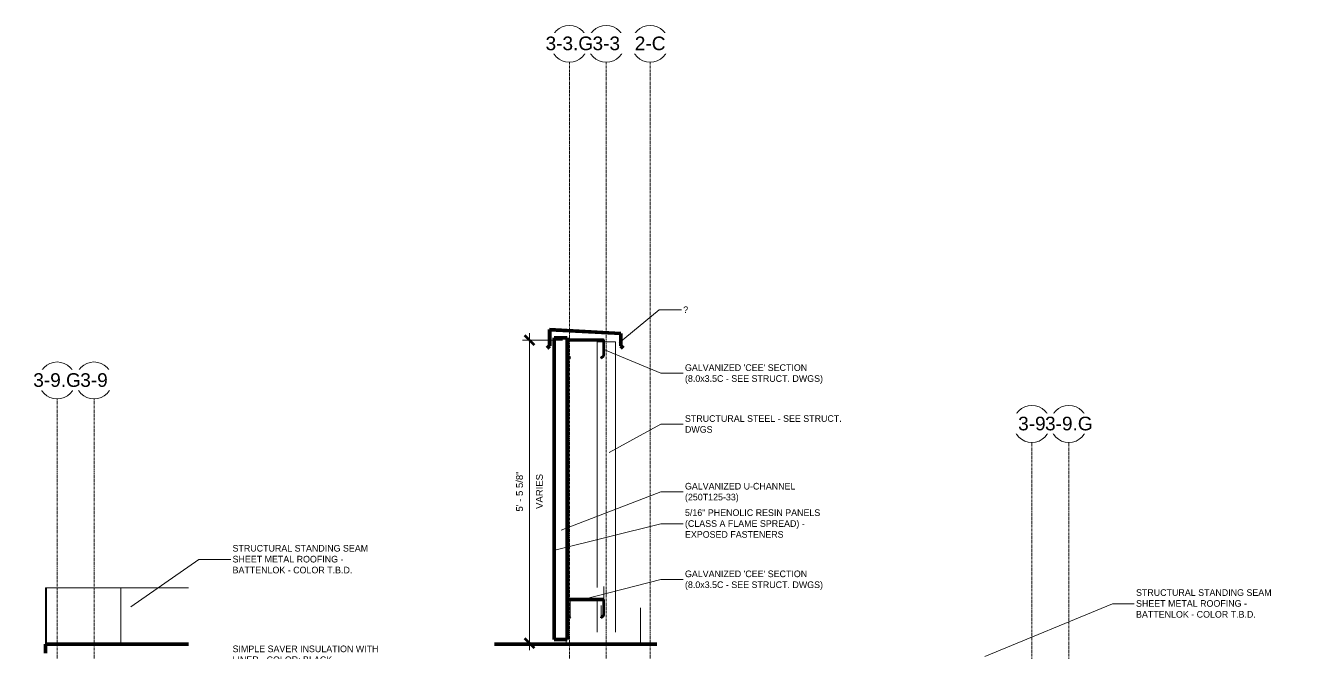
# Model space of a CAD drawing. Header units: inches. Extents: x 22745 to 23276, y -53 to 309.
# Drawn here: x 22996.7 to 23271, y 173.8 to 309.4 of the extents above; entities that cross this region are included whole.
import ezdxf

# ---------------------------------------------------------------- set-up
doc = ezdxf.new("R2010")
doc.units = ezdxf.units.IN
doc.header["$MEASUREMENT"] = 0
doc.linetypes.add('Grid Line 1_2_', pattern=[0.875, 0.5, -0.125, 0.125, -0.125])
for name, color, linetype, lineweight in [('A-ANNO-DIMS', 211, 'Continuous', 9), ('A-ANNO-DIMS-16', 211, 'Continuous', 9), ('A-ANNO-IDEN', 131, 'Continuous', 9), ('A-ROOF', 132, 'Continuous', 18), ('A-ROOF-PATT', 132, 'Continuous', 18), ('A-WALL', 113, 'Continuous', 18), ('S-BEAM', 12, 'Continuous', 9), ('S-COLS', 52, 'Continuous', 9), ('S-GRID', 1, 'Continuous', 9), ('S-GRID-IDEN', 1, 'Continuous', 9)]:
    doc.layers.add(name, color=color, linetype=linetype, lineweight=lineweight)
doc.styles.add('Arial_1', font='arial.ttf', dxfattribs={"height": 2.950599})
doc.styles.add('Arial_2', font='arial.ttf', dxfattribs={"height": 1.475299})
doc.styles.add('Century Gothic', font='GOTHIC.TTF', dxfattribs={"height": 1.437112})
doc.dimstyles.new('Linear_-_3_32__Arial_1', dxfattribs={"dimscale": 12, "dimtxt": 1.5, "dimasz": 0.166667, "dimexe": 0.125, "dimexo": 0.083333, "dimgap": 0.083333, "dimtad": 1, "dimdec": 4, "dimrnd": 0.0625, "dimzin": 1, "dimdsep": 46, "dimlunit": 4, "dimtxsty": 'Arial_2', "dimblk1": 'OBLIQUE', "dimblk2": 'OBLIQUE', "dimsah": 1, "dimcen": 0.09, "dimdle": 0.125, "dimazin": 0, "dimtfac": 1, "dimtdec": 4, "dimtix": 1, "dimtmove": 0, "dimatfit": 3, "dimfxl": 1, "dimtvp": 1, "dimtfill": 1, "dimfrac": 2, "dimtolj": 1, "dimtzin": 0, "dimarcsym": 2})
pattern_1 = [(90, (180.953, -760.156), (-16.082, 1e-15), [])]
pattern_2 = [(45, (21572.501, 107.706), (-1.583919, 1.583919), []), (45, (21572.501, 110.106), (-1.583919, 1.583919), [])]

# ---------------------------------------------------------------- blocks, each defined once
blk = doc.blocks.new('Girt_C - 8_D-1405601-Wall Section - One Story - Parapet - Exposed Structure')
at = {"layer": 'S-BEAM'}
h = blk.add_hatch(dxfattribs=at)
h.set_pattern_fill('FP_20', color=256, style=0, pattern_type=2)
h.set_pattern_definition(pattern_2)
h.paths.add_polyline_path([(22342.13, 237.31), (22342.2, 237.4), (22341.66, 237.85), (22341.66, 241.11), (22341.69, 241.17), (22341.74, 241.19), (22349.37, 241.19), (22349.42, 241.17), (22349.44, 241.11), (22349.44, 237.85), (22348.91, 237.4), (22348.98, 237.31), (22349.55, 237.8), (22349.55, 241.11), (22349.5, 241.24), (22349.37, 241.3), (22341.74, 241.3), (22341.61, 241.24), (22341.55, 241.11), (22341.55, 237.8)], flags=0)
at = {"layer": 'S-BEAM', "lineweight": 50}
for p, q in [((22341.55, 241.11), (22341.55, 237.8)), ((22341.66, 237.85), (22341.66, 241.11)), ((22349.37, 241.3), (22341.74, 241.3)), ((22341.74, 241.19), (22349.37, 241.19)), ((22349.44, 241.11), (22349.44, 237.85)), ((22349.55, 237.8), (22349.55, 241.11)), ((22341.55, 237.8), (22342.13, 237.31)), ((22342.2, 237.4), (22341.66, 237.85)), ((22342.13, 237.31), (22342.2, 237.4)), ((22349.44, 237.85), (22348.91, 237.4)), ((22348.91, 237.4), (22348.98, 237.31)), ((22348.98, 237.31), (22349.55, 237.8))]:
    blk.add_line(p, q, dxfattribs=at)
for centre, radius, start, end in [((22341.74, 241.11), 0.188, 90, 180), ((22341.74, 241.11), 0.0782, 90, 176.9576), ((22349.37, 241.11), 0.188, 0, 90), ((22349.37, 241.11), 0.0782, 2.1227, 90)]:
    blk.add_arc(centre, radius, start, end, dxfattribs=at)
blk = doc.blocks.new('Girt_C - 8_D-1405602-Wall Section - One Story - Parapet - Exposed Structure')
at = {"layer": 'S-BEAM'}
h = blk.add_hatch(dxfattribs=at)
h.set_pattern_fill('FP_20', color=256, style=0, pattern_type=2)
h.set_pattern_definition(pattern_2)
h.paths.add_polyline_path([(22342.13, 181.13), (22342.2, 181.21), (22341.66, 181.66), (22341.66, 184.93), (22341.67, 184.97), (22341.7, 184.99), (22341.74, 185), (22349.37, 185), (22349.4, 184.99), (22349.43, 184.97), (22349.44, 184.93), (22349.44, 181.66), (22348.91, 181.21), (22348.98, 181.13), (22349.55, 181.61), (22349.55, 184.92), (22349.54, 185), (22349.5, 185.06), (22349.44, 185.1), (22349.37, 185.11), (22341.74, 185.11), (22341.67, 185.1), (22341.61, 185.06), (22341.57, 185), (22341.55, 184.92), (22341.55, 181.61)], flags=0)
for p, q in [((22349.55, 184.92), (22349.55, 187.91)), ((22341.55, 185.36), (22341.55, 184.92)), ((22342.2, 185), (22342.2, 181.21)), ((22348.91, 183.78), (22348.91, 181.21))]:
    blk.add_line(p, q, dxfattribs=at)
at = {"layer": 'S-BEAM', "lineweight": 50}
for p, q in [((22341.57, 185), (22341.55, 184.92)), ((22341.55, 184.92), (22341.55, 181.61)), ((22341.61, 185.06), (22341.57, 185)), ((22341.66, 181.66), (22341.66, 184.93)), ((22349.37, 185.11), (22341.74, 185.11)), ((22341.74, 185), (22349.37, 185)), ((22349.44, 184.93), (22349.44, 181.66)), ((22349.54, 185), (22349.5, 185.06)), ((22349.55, 184.92), (22349.54, 185)), ((22349.55, 181.61), (22349.55, 184.92)), ((22341.55, 181.61), (22342.13, 181.13)), ((22342.2, 181.21), (22341.66, 181.66)), ((22342.13, 181.13), (22342.2, 181.21)), ((22349.44, 181.66), (22348.91, 181.21)), ((22348.91, 181.21), (22348.98, 181.13)), ((22348.98, 181.13), (22349.55, 181.61))]:
    blk.add_line(p, q, dxfattribs=at)
at = {"layer": 'S-BEAM', "lineweight": 50, "flags": 128}
for points in [[(22341.74, 185.11), (22341.67, 185.1), (22341.61, 185.06)], [(22341.66, 184.93), (22341.67, 184.97), (22341.7, 184.99), (22341.74, 185)], [(22349.5, 185.06), (22349.44, 185.1), (22349.37, 185.11)], [(22349.37, 185), (22349.4, 184.99), (22349.43, 184.97), (22349.44, 184.93)]]:
    blk.add_lwpolyline(points, dxfattribs=at)
blk = doc.blocks.new('Grid - Grid Head - Circle-14747-Wall Section - One Story - Polycarbonate near Metal Panel')
at = {"layer": 'S-GRID-IDEN'}
blk.add_circle((20899.55, 232.49), 4, dxfattribs=at)
blk = doc.blocks.new('Grid - Grid Head - Circle-14747-Wall Section - One Story - Parapet - Exposed Structure')
at = {"layer": 'S-GRID-IDEN'}
blk.add_circle((22350.05, 305.37), 4, dxfattribs=at)
blk = doc.blocks.new('DIMBLOCK5-Wall Section - One Story - Parapet - Exposed Structure')
at = {"layer": 'A-ANNO-DIMS-16', "lineweight": 50}
for p, q in [((23105.93, 241.24), (23104.93, 242.24)), ((23105.93, 241.24), (23106.93, 240.24)), ((23105.93, 175.62), (23104.93, 176.62)), ((23105.93, 175.62), (23106.93, 174.62))]:
    blk.add_line(p, q, dxfattribs=at)
at = {"layer": 'A-ANNO-DIMS-16'}
for p, q in [((23105.93, 174.12), (23105.93, 242.74)), ((23113.05, 241.24), (23104.43, 241.24)), ((23105.93, 241.24), (23113.05, 241.24)), ((23105.52, 175.62), (23107.43, 175.62)), ((23105.93, 175.62), (23105.52, 175.62))]:
    blk.add_line(p, q, dxfattribs=at)
at = {"layer": 'A-ANNO-DIMS-16', "color": 0, "attachment_point": 1, "rotation": 90, "line_spacing_factor": 0.938532, "style": 'Arial_2', "bg_fill": 3, "box_fill_scale": 1.25, "bg_fill_color": 0, "bg_fill_transparency": 0}
for s, insert, char_height, width in [('5\' - 5 5/8"', (23103.02, 204.11), 1.4753, 10.3846), ('VARIES', (23107.33, 204.68), 1.475, 9)]:
    blk.add_mtext(s, dxfattribs=dict(at, insert=insert, char_height=char_height, width=width))
blk = doc.blocks.new('_Oblique')
at = {"color": 0, "linetype": 'ByBlock', "lineweight": -2}
blk.add_line((-0.5, -0.5), (0.5, 0.5), dxfattribs=at)
blk = doc.blocks.new('Grid - Grid Head - Circle-14747-Wall Section - One Story - Metal Panel')
at = {"layer": 'S-GRID-IDEN'}
blk.add_circle((-20899.55, 223.07), 4, dxfattribs=at)

msp = doc.modelspace()

# ---------------------------------------------------------------- hatches: boundary and pattern name
at = {"layer": 'A-ROOF-PATT', "lineweight": 9}
h = msp.add_hatch(dxfattribs=at)
h.set_pattern_fill('FP_5', color=256, style=0, pattern_type=2)
h.set_pattern_definition(pattern_1)
h.paths.add_polyline_path([(23001.64961, 175.43512), (23032.09211, 175.43512), (23032.09211, 187.60329), (23001.09055, 187.60329), (23001.09055, 175.43512)], flags=0)
h = msp.add_hatch(dxfattribs=at)
h.set_pattern_fill('FP_5', color=256, style=0, pattern_type=2)
h.set_pattern_definition(pattern_1)
h.paths.add_polyline_path([(23098.34872, 175.43512), (23133.49006, 175.43512), (23133.49006, 183.26238), (23124.5526, 183.26238), (23124.5526, 178.07204), (23124.50246, 178.0535), (23124.35454, 178.03589), (23124.11626, 178.02009), (23123.42037, 177.99696), (23122.50839, 177.98892), (23121.68483, 177.99696), (23120.98894, 178.02009), (23120.75066, 178.03589), (23120.60274, 178.0535), (23120.5526, 178.07204), (23120.5526, 183.26238), (23114.69853, 183.26238), (23114.69853, 181.20965), (23114.62822, 181.12579), (23114.0526, 181.60921), (23114.0526, 176.43599), (23111.2401, 176.43599), (23111.2401, 183.26238), (23098.34872, 183.26238), (23098.34872, 179.3064)], flags=0)

# ---------------------------------------------------------------- linework, layer by layer
at = {"layer": 'A-ANNO-IDEN', "color": 153}
for p, q in [((23125.35257, 240.64659), (23134.01605, 247.8146)), ((23134.01605, 247.8146), (23139.22124, 247.8146)), ((23122.00002, 239.16584), (23134.39105, 234.0731)), ((23134.39105, 234.0731), (23139.59624, 234.0731)), ((23123.17696, 216.89182), (23134.39105, 223.05232)), ((23134.39105, 223.05232), (23139.59624, 223.05232)), ((23134.39105, 208.40403), (23139.59624, 208.40403)), ((23134.39105, 201.46468), (23139.59624, 201.46468)), ((23019.55327, 183.47579), (23034.31857, 193.75566)), ((23034.31857, 193.75566), (23041.6017, 193.75566)), ((23117.74861, 185.17747), (23134.39105, 189.43048)), ((23134.39105, 189.43048), (23139.59624, 189.43048)), ((23204.57057, 172.74639), (23232.23455, 184.16392)), ((23232.23455, 184.16392), (23237.30107, 184.16392))]:
    msp.add_line(p, q, dxfattribs=at)
at = {"layer": 'A-ROOF'}
for p, q in [((23032.09211, 187.60329), (23001.09055, 187.60329)), ((23001.09055, 187.60329), (23001.09055, 175.43512))]:
    msp.add_line(p, q, dxfattribs=at)
at = {"layer": 'A-ROOF', "lineweight": 70}
for p, q in [((23032.09211, 175.43512), (23001.09055, 175.43512)), ((23001.09055, 175.43512), (23001.09055, 173.43338)), ((23133.49006, 175.43512), (23098.34872, 175.43512))]:
    msp.add_line(p, q, dxfattribs=at)
at = {"layer": 'A-WALL', "lineweight": 70}
for p, q in [((23125.7401, 242.68768), (23110.2401, 243.5)), ((23110.2401, 243.5), (23110.2401, 240)), ((23110.3026, 239.97411), (23110.3026, 243.43414)), ((23110.3026, 243.43414), (23125.6776, 242.62837)), ((23114.0526, 241.75), (23111.2401, 241.75)), ((23111.2401, 241.75), (23111.2401, 176.43599)), ((23114.0526, 184.92459), (23114.0526, 241.75)), ((23125.6776, 242.62837), (23125.6776, 239.97411)), ((23125.7401, 240), (23125.7401, 242.68768)), ((23110.2401, 240), (23109.7401, 239.5)), ((23109.7401, 239.5), (23109.78429, 239.45581)), ((23109.78429, 239.45581), (23110.3026, 239.97411)), ((23125.6776, 239.97411), (23126.19591, 239.45581)), ((23126.2401, 239.5), (23125.7401, 240)), ((23126.19591, 239.45581), (23126.2401, 239.5)), ((23114.0526, 176.43599), (23114.0526, 184.92459)), ((23111.2401, 176.43599), (23114.0526, 176.43599))]:
    msp.add_line(p, q, dxfattribs=at)
at = {"layer": 'A-WALL'}
msp.add_line((23111.5526, 176.43599), (23111.5526, 241.75), dxfattribs=at)
at = {"layer": 'S-COLS'}
for p, q in [((23120.5526, 240.82637), (23120.5526, 187.69025)), ((23121.93937, 240.82637), (23120.5526, 240.82637)), ((23122.5526, 240.82637), (23122.05087, 240.82637)), ((23124.5526, 240.82637), (23122.5526, 240.82637)), ((23124.5526, 178.01312), (23124.5526, 240.82637)), ((23120.5526, 185.00278), (23120.5526, 178.01312))]:
    msp.add_line(p, q, dxfattribs=at)
at = {"layer": 'S-GRID', "linetype": 'Grid Line 1_2_'}
for p, q in [((23114.5526, -48.95113), (23114.5526, 301.37399)), ((23122.5526, -48.95113), (23122.5526, 301.37399)), ((23132.0526, -48.95113), (23132.0526, 301.37399)), ((23132.0526, -48.95113), (23132.0526, 301.37399)), ((23003.59055, -52.5927), (23003.59055, 228.48622)), ((23011.59055, -52.5927), (23011.59055, 228.48622)), ((23214.74322, -51.18944), (23214.74322, 219.06819)), ((23222.74322, -51.18944), (23222.74322, 219.06819))]:
    msp.add_line(p, q, dxfattribs=at)

# ---------------------------------------------------------------- block references
at = {"layer": 'S-BEAM'}
for name in ['Girt_C - 8_D-1405601-Wall Section - One Story - Parapet - Exposed Structure', 'Girt_C - 8_D-1405602-Wall Section - One Story - Parapet - Exposed Structure']:
    msp.add_blockref(name, (772.49979, 0), dxfattribs=at)
at = {"layer": 'S-GRID-IDEN'}
for name, p in [('Grid - Grid Head - Circle-14747-Wall Section - One Story - Parapet - Exposed Structure', (772.49979, 0)), ('Grid - Grid Head - Circle-14747-Wall Section - One Story - Polycarbonate near Metal Panel', (2112.03774, 0)), ('Grid - Grid Head - Circle-14747-Wall Section - One Story - Metal Panel', (44114.29603, 0))]:
    msp.add_blockref(name, p, dxfattribs=at)

# ---------------------------------------------------------------- texts
at = {"layer": 'A-ANNO-IDEN', "insert": (23041.6017, 175.10335), "char_height": 1.4371118, "width": 35.55, "attachment_point": 1, "line_spacing_factor": 0.984117, "style": 'Century Gothic', "bg_fill": 3, "box_fill_scale": 1.25, "bg_fill_color": 0, "bg_fill_transparency": 0}
msp.add_mtext('SIMPLE SAVER INSULATION WITH\\PLINER - COLOR: BLACK', dxfattribs=at)

# ---------------------------------------------------------------- next in the draw order: texts
at = {"layer": 'A-ANNO-IDEN', "attachment_point": 1, "line_spacing_factor": 0.984117, "style": 'Century Gothic', "bg_fill": 3, "box_fill_scale": 1.25, "bg_fill_color": 0, "bg_fill_transparency": 0}
for s, insert, char_height, width in [('?', (23139.22124, 248.51362), 1.43711, 1.386), ("GALVANIZED 'CEE' SECTION\\P(8.0x3.5C - SEE STRUCT. DWGS)", (23139.59624, 235.9864), 1.4371118, 34.218), ('STRUCTURAL STEEL - SEE STRUCT.\\PDWGS', (23139.59624, 224.96562), 1.4371118, 35.406), ('GALVANIZED U-CHANNEL\\P(250T125-33)', (23139.59624, 210.31733), 1.4371118, 28.854), ('STRUCTURAL STANDING SEAM\\PSHEET METAL ROOFING -\\PBATTENLOK - COLOR T.B.D.', (23041.6017, 196.88325), 1.4371118, 33.354), ("GALVANIZED 'CEE' SECTION\\P(8.0x3.5C - SEE STRUCT. DWGS)", (23139.59624, 191.34379), 1.4371118, 34.218), ('STRUCTURAL STANDING SEAM\\PSHEET METAL ROOFING -\\PBATTENLOK - COLOR T.B.D.', (23237.30107, 187.29151), 1.4371118, 33.354)]:
    msp.add_mtext(s, dxfattribs=dict(at, insert=insert, char_height=char_height, width=width))
at = {"layer": 'S-GRID-IDEN', "char_height": 2.950599, "width": 7.092, "attachment_point": 2, "line_spacing_factor": 0.938532, "style": 'Arial_1', "bg_fill": 3, "box_fill_scale": 1.25, "bg_fill_color": 0, "bg_fill_transparency": 0}
for s, insert in [('3-3', (23122.55183, 306.94681)), ('3-9', (23011.58978, 234.05903)), ('3-9', (23214.74245, 224.641))]:
    msp.add_mtext(s, dxfattribs=dict(at, insert=insert))

# ---------------------------------------------------------------- next in the draw order: dimensions: what is measured, and where the dimension line sits
at = {"layer": 'A-ANNO-DIMS'}
dim = msp.add_linear_dim(base=(23105.93366, 241.24219), p1=(23104.51944, 175.62183), p2=(23114.0526, 241.24219), angle=90, text='<>\\XVARIES', dimstyle='Linear_-_3_32__Arial_1', override={"dimpost": '<>', "dimfxl": 66.309218}, dxfattribs=at)
dim.commit()
dim.dimension.update_dxf_attribs({"geometry": 'DIMBLOCK5-Wall Section - One Story - Parapet - Exposed Structure', "text_midpoint": (23105.93366, 208.43201)})

# ---------------------------------------------------------------- next in the draw order: linework, layer by layer
at = {"layer": 'A-ANNO-IDEN', "color": 153}
for p, q in [((23112.77257, 200.05313), (23134.39105, 208.40403)), ((23111.41594, 195.74736), (23134.39105, 201.46468))]:
    msp.add_line(p, q, dxfattribs=at)

# ---------------------------------------------------------------- next in the draw order: block references
at = {"layer": 'S-GRID-IDEN'}
for name, p in [('Grid - Grid Head - Circle-14747-Wall Section - One Story - Parapet - Exposed Structure', (764.49979, 0)), ('Grid - Grid Head - Circle-14747-Wall Section - One Story - Parapet - Exposed Structure', (781.99979, 0)), ('Grid - Grid Head - Circle-14747-Wall Section - One Story - Polycarbonate near Metal Panel', (2104.03774, 0)), ('Grid - Grid Head - Circle-14747-Wall Section - One Story - Metal Panel', (44122.29603, 0))]:
    msp.add_blockref(name, p, dxfattribs=at)

# ---------------------------------------------------------------- next in the draw order: texts
at = {"layer": 'A-ANNO-IDEN', "insert": (23139.59624, 204.59227), "char_height": 1.4371118, "width": 33.93, "attachment_point": 1, "line_spacing_factor": 0.984117, "style": 'Century Gothic', "bg_fill": 3, "box_fill_scale": 1.25, "bg_fill_color": 0, "bg_fill_transparency": 0}
msp.add_mtext('5/16" PHENOLIC RESIN PANELS\\P(CLASS A FLAME SPREAD) -\\PEXPOSED FASTENERS', dxfattribs=at)

# ---------------------------------------------------------------- next in the draw order: texts
at = {"layer": 'S-GRID-IDEN', "char_height": 2.950599, "attachment_point": 2, "line_spacing_factor": 0.938532, "style": 'Arial_1', "bg_fill": 3, "box_fill_scale": 1.25, "bg_fill_color": 0, "bg_fill_transparency": 0}
for s, insert, width in [('3-3.G', (23114.55183, 306.94681), 12.276), ('1-A', (23132.05183, 306.94681), 7.632), ('3-9.G', (23003.58978, 234.05903), 12.276), ('3-9.G', (23222.74245, 224.641), 12.276)]:
    msp.add_mtext(s, dxfattribs=dict(at, insert=insert, width=width))

# ---------------------------------------------------------------- next in the draw order: block references
at = {"layer": 'S-GRID-IDEN'}
msp.add_blockref('Grid - Grid Head - Circle-14747-Wall Section - One Story - Parapet - Exposed Structure', (781.99979, 0), dxfattribs=at)

# ---------------------------------------------------------------- next in the draw order: texts
at = {"layer": 'S-GRID-IDEN', "insert": (23132.05183, 306.94681), "char_height": 2.950599, "width": 7.884, "attachment_point": 2, "line_spacing_factor": 0.938532, "style": 'Arial_1', "bg_fill": 3, "box_fill_scale": 1.25, "bg_fill_color": 0, "bg_fill_transparency": 0}
msp.add_mtext('2-C', dxfattribs=at)

doc.saveas('drawing.dxf')
